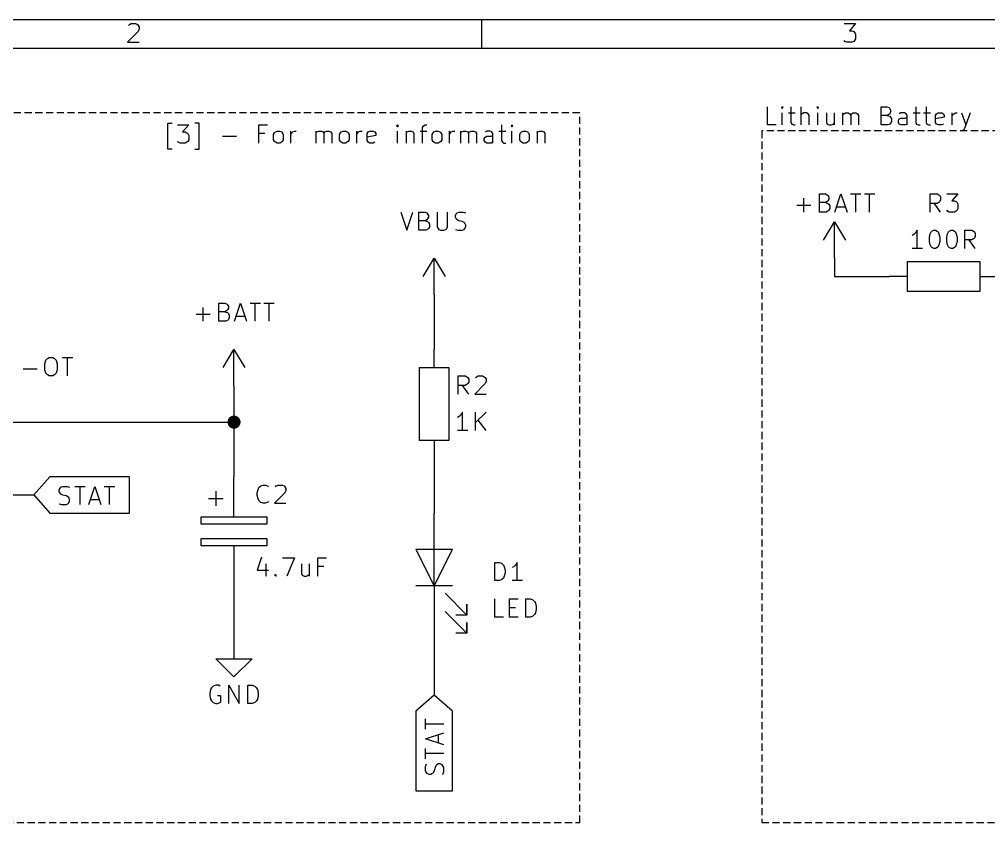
# Model space of a CAD drawing. Header units: millimetres. Extents: x 10 to 287, y -200 to -10.
# Drawn here: x 77.7 to 145.4, y -66 to -10 of the extents above; entities that cross this region are included whole.
import ezdxf

# ---------------------------------------------------------------- set-up
doc = ezdxf.new("R2010")
doc.units = ezdxf.units.MM
doc.linetypes.add('DASHED', pattern=[0.75, 0.5, -0.25])
for name, color, linetype in [('CYAN', 134, 'CONTINUOUS'), ('GREEN', 94, 'CONTINUOUS'), ('LIGHTBLUE', 172, 'CONTINUOUS'), ('RED', 14, 'CONTINUOUS')]:
    doc.layers.add(name, color=color, linetype=linetype)

msp = doc.modelspace()

# ---------------------------------------------------------------- linework, layer by layer
at = {"layer": 'CYAN', "linetype": 'CONTINUOUS'}
for p, q in [((133.5616, -23.4392), (133.5616, -22.1692)), ((133.5616, -22.1692), (133.985, -22.1692)), ((133.985, -22.1692), (134.1059, -22.2297)), ((134.1059, -22.2297), (134.1664, -22.2902)), ((134.1664, -22.2902), (134.2269, -22.4111)), ((134.6502, -23.4392), (135.0735, -22.1692)), ((135.0735, -22.1692), (135.4969, -23.4392)), ((135.7388, -22.1692), (136.4645, -22.1692)), ((136.1017, -23.4392), (136.1017, -22.1692)), ((136.7064, -22.1692), (137.4321, -22.1692)), ((137.0693, -23.4392), (137.0693, -22.1692)), ((141.3025, -23.4391), (141.3025, -22.1691)), ((141.3025, -22.1691), (141.7863, -22.1691)), ((141.7863, -22.1691), (141.9073, -22.2296)), ((141.9073, -22.2296), (141.9678, -22.2901)), ((141.9678, -22.2901), (142.0282, -22.411)), ((142.4516, -22.1691), (143.2378, -22.1691)), ((143.2378, -22.1691), (142.8144, -22.6529)), ((131.9892, -22.9554), (132.9569, -22.9554)), ((132.473, -23.4392), (132.473, -22.4716)), ((133.985, -22.774), (133.5616, -22.774)), ((134.1059, -22.7135), (133.985, -22.774)), ((133.985, -22.774), (134.1664, -22.8345)), ((134.1664, -22.653), (134.1059, -22.7135)), ((134.2269, -22.5321), (134.1664, -22.653)), ((134.1664, -22.8345), (134.2269, -22.8949)), ((134.2269, -22.4111), (134.2269, -22.5321)), ((134.2269, -22.8949), (134.2873, -23.0159)), ((141.7863, -22.8344), (141.3025, -22.8344)), ((142.0282, -23.4391), (141.6049, -22.8344)), ((141.9073, -22.7739), (141.7863, -22.8344)), ((141.9678, -22.7134), (141.9073, -22.7739)), ((142.0282, -22.5925), (141.9678, -22.7134)), ((142.0282, -22.411), (142.0282, -22.5925)), ((142.8144, -22.6529), (142.9959, -22.6529)), ((142.9959, -22.6529), (143.1168, -22.7134)), ((143.1168, -22.7134), (143.1773, -22.7739)), ((143.1773, -22.7739), (143.2378, -22.8948)), ((143.2378, -22.8948), (143.2378, -23.1972)), ((104.3516, -23.4392), (104.7749, -24.7092)), ((104.7749, -24.7092), (105.1983, -23.4392)), ((105.6216, -24.7092), (105.6216, -23.4392)), ((105.6216, -23.4392), (106.045, -23.4392)), ((106.045, -23.4392), (106.1659, -23.4997)), ((106.1659, -23.4997), (106.2264, -23.5602)), ((106.2264, -23.5602), (106.2869, -23.6811)), ((106.8916, -23.4392), (106.8916, -24.4673)), ((107.6173, -24.4673), (107.6173, -23.4392)), ((108.1617, -23.6811), (108.2221, -23.5602)), ((108.2221, -23.5602), (108.2826, -23.4997)), ((108.2826, -23.4997), (108.4036, -23.4392)), ((108.4036, -23.4392), (108.7059, -23.4392)), ((108.7059, -23.4392), (108.8874, -23.4997)), ((134.0454, -23.4392), (133.5616, -23.4392)), ((134.1664, -23.3788), (134.0454, -23.4392)), ((134.2269, -23.3183), (134.1664, -23.3788)), ((134.2873, -23.1973), (134.2269, -23.3183)), ((134.2873, -23.0159), (134.2873, -23.1973)), ((134.7712, -23.0764), (135.3759, -23.0764)), ((142.5121, -23.3787), (142.4516, -23.3182)), ((142.633, -23.4391), (142.5121, -23.3787)), ((142.9959, -23.4391), (142.633, -23.4391)), ((143.1168, -23.3787), (142.9959, -23.4391)), ((143.1773, -23.3182), (143.1168, -23.3787)), ((143.2378, -23.1972), (143.1773, -23.3182)), ((106.045, -24.044), (105.6216, -24.044)), ((106.1659, -23.9835), (106.045, -24.044)), ((106.045, -24.044), (106.2264, -24.1045)), ((106.2264, -23.923), (106.1659, -23.9835)), ((106.2869, -23.8021), (106.2264, -23.923)), ((106.2264, -24.1045), (106.2869, -24.1649)), ((106.2869, -23.6811), (106.2869, -23.8021)), ((106.2869, -24.1649), (106.3473, -24.2859)), ((106.3473, -24.2859), (106.3473, -24.4673)), ((108.1617, -23.8021), (108.1617, -23.6811)), ((108.2221, -23.923), (108.1617, -23.8021)), ((108.2826, -23.9835), (108.2221, -23.923)), ((108.4036, -24.044), (108.2826, -23.9835)), ((108.6455, -24.1045), (108.4036, -24.044)), ((108.7664, -24.1649), (108.6455, -24.1045)), ((108.8269, -24.2254), (108.7664, -24.1649)), ((108.8874, -24.3464), (108.8269, -24.2254)), ((108.8874, -24.4673), (108.8874, -24.3464)), ((106.1054, -24.7092), (105.6216, -24.7092)), ((106.2264, -24.6488), (106.1054, -24.7092)), ((106.2869, -24.5883), (106.2264, -24.6488)), ((106.3473, -24.4673), (106.2869, -24.5883)), ((106.8916, -24.4673), (106.9521, -24.5883)), ((106.9521, -24.5883), (107.0126, -24.6488)), ((107.0126, -24.6488), (107.1335, -24.7092)), ((107.1335, -24.7092), (107.3754, -24.7092)), ((107.3754, -24.7092), (107.4964, -24.6488)), ((107.4964, -24.6488), (107.5569, -24.5883)), ((107.5569, -24.5883), (107.6173, -24.4673)), ((108.1617, -24.6488), (108.3431, -24.7092)), ((108.3431, -24.7092), (108.6455, -24.7092)), ((108.6455, -24.7092), (108.7664, -24.6488)), ((108.7664, -24.6488), (108.8269, -24.5883)), ((108.8269, -24.5883), (108.8874, -24.4673)), ((140.1535, -25.0115), (140.0326, -25.072)), ((140.2745, -24.8906), (140.1535, -25.0115)), ((140.3954, -24.7091), (140.2745, -24.8906)), ((140.3954, -25.9791), (140.3954, -24.7091)), ((141.2421, -25.1929), (141.3025, -24.951)), ((141.3025, -24.951), (141.363, -24.8301)), ((141.363, -24.8301), (141.4235, -24.7696)), ((141.4235, -24.7696), (141.5444, -24.7091)), ((141.5444, -24.7091), (141.6654, -24.7091)), ((141.6654, -24.7091), (141.7863, -24.7696)), ((141.7863, -24.7696), (141.8468, -24.8301)), ((141.8468, -24.8301), (141.9073, -24.951)), ((141.9073, -24.951), (141.9678, -25.1929)), ((142.4516, -25.1929), (142.512, -24.951)), ((142.512, -24.951), (142.5725, -24.8301)), ((142.5725, -24.8301), (142.633, -24.7696)), ((142.633, -24.7696), (142.7539, -24.7091)), ((142.7539, -24.7091), (142.8749, -24.7091)), ((142.8749, -24.7091), (142.9958, -24.7696)), ((142.9958, -24.7696), (143.0563, -24.8301)), ((143.0563, -24.8301), (143.1168, -24.951)), ((143.1168, -24.951), (143.1773, -25.1929)), ((143.7215, -25.9791), (143.7215, -24.7091)), ((143.7215, -24.7091), (144.2053, -24.7091)), ((144.2053, -24.7091), (144.3263, -24.7696)), ((144.3263, -24.7696), (144.3868, -24.8301)), ((144.3868, -24.8301), (144.4472, -24.951)), ((144.4472, -24.951), (144.4472, -25.1325)), ((141.2421, -25.4953), (141.2421, -25.1929)), ((141.3025, -25.7372), (141.2421, -25.4953)), ((141.9678, -25.4953), (141.9073, -25.7372)), ((141.9678, -25.1929), (141.9678, -25.4953)), ((142.4516, -25.4953), (142.4516, -25.1929)), ((142.512, -25.7372), (142.4516, -25.4953)), ((143.1773, -25.4953), (143.1168, -25.7372)), ((143.1773, -25.1929), (143.1773, -25.4953)), ((144.2053, -25.3744), (143.7215, -25.3744)), ((144.4472, -25.9791), (144.0239, -25.3744)), ((144.3263, -25.3139), (144.2053, -25.3744)), ((144.3868, -25.2534), (144.3263, -25.3139)), ((144.4472, -25.1325), (144.3868, -25.2534)), ((140.7583, -25.9791), (140.0326, -25.9791)), ((141.363, -25.8582), (141.3025, -25.7372)), ((141.4235, -25.9187), (141.363, -25.8582)), ((141.5444, -25.9791), (141.4235, -25.9187)), ((141.6654, -25.9791), (141.5444, -25.9791)), ((141.7863, -25.9187), (141.6654, -25.9791)), ((141.8468, -25.8582), (141.7863, -25.9187)), ((141.9073, -25.7372), (141.8468, -25.8582)), ((142.5725, -25.8582), (142.512, -25.7372)), ((142.633, -25.9187), (142.5725, -25.8582)), ((142.7539, -25.9791), (142.633, -25.9187)), ((142.8749, -25.9791), (142.7539, -25.9791)), ((142.9958, -25.9187), (142.8749, -25.9791)), ((143.0563, -25.8582), (142.9958, -25.9187)), ((143.1168, -25.7372), (143.0563, -25.8582)), ((90.563, -31.0592), (90.563, -30.0916)), ((91.6516, -31.0592), (91.6516, -29.7892)), ((91.6516, -29.7892), (92.075, -29.7892)), ((92.075, -30.394), (91.6516, -30.394)), ((92.075, -29.7892), (92.1959, -29.8497)), ((92.1959, -30.3335), (92.075, -30.394)), ((92.075, -30.394), (92.2564, -30.4545)), ((92.1959, -29.8497), (92.2564, -29.9102)), ((92.2564, -30.273), (92.1959, -30.3335)), ((92.2564, -29.9102), (92.3169, -30.0311)), ((92.3169, -30.1521), (92.2564, -30.273)), ((92.3169, -30.0311), (92.3169, -30.1521)), ((92.7402, -31.0592), (93.1635, -29.7892)), ((93.1635, -29.7892), (93.5869, -31.0592)), ((93.8288, -29.7892), (94.5545, -29.7892)), ((94.1917, -31.0592), (94.1917, -29.7892)), ((94.7964, -29.7892), (95.5221, -29.7892)), ((95.1593, -31.0592), (95.1593, -29.7892)), ((90.0792, -30.5754), (91.0469, -30.5754)), ((92.1354, -31.0592), (91.6516, -31.0592)), ((92.2564, -30.9988), (92.1354, -31.0592)), ((92.2564, -30.4545), (92.3169, -30.5149)), ((92.3169, -30.9383), (92.2564, -30.9988)), ((92.3169, -30.5149), (92.3773, -30.6359)), ((92.3773, -30.8173), (92.3169, -30.9383)), ((92.3773, -30.6359), (92.3773, -30.8173)), ((92.8612, -30.6964), (93.4659, -30.6964)), ((79.5163, -34.0226), (79.5767, -33.7807)), ((79.5163, -34.0226), (79.5767, -33.7807)), ((79.5767, -33.7807), (79.6977, -33.6597)), ((79.5767, -33.7807), (79.6977, -33.6597)), ((79.6977, -33.6597), (79.8186, -33.5992)), ((79.6977, -33.6597), (79.8186, -33.5992)), ((79.8186, -33.5992), (80.0605, -33.5992)), ((79.8186, -33.5992), (80.0605, -33.5992)), ((80.0605, -33.5992), (80.1815, -33.6597)), ((80.0605, -33.5992), (80.1815, -33.6597)), ((80.1815, -33.6597), (80.3024, -33.7807)), ((80.1815, -33.6597), (80.3024, -33.7807)), ((80.3024, -33.7807), (80.3629, -34.0226)), ((80.3024, -33.7807), (80.3629, -34.0226)), ((80.7258, -33.5992), (81.4515, -33.5992)), ((80.7258, -33.5992), (81.4515, -33.5992)), ((81.0887, -34.8692), (81.0887, -33.5992)), ((81.0887, -34.8692), (81.0887, -33.5992)), ((78.0043, -34.3854), (78.972, -34.3854)), ((78.0043, -34.3854), (78.972, -34.3854)), ((79.5163, -34.4459), (79.5163, -34.0226)), ((79.5163, -34.4459), (79.5163, -34.0226)), ((79.5767, -34.6878), (79.5163, -34.4459)), ((79.5767, -34.6878), (79.5163, -34.4459)), ((80.3629, -34.4459), (80.3024, -34.6878)), ((80.3629, -34.4459), (80.3024, -34.6878)), ((80.3629, -34.0226), (80.3629, -34.4459)), ((80.3629, -34.0226), (80.3629, -34.4459)), ((79.6977, -34.8088), (79.5767, -34.6878)), ((79.6977, -34.8088), (79.5767, -34.6878)), ((79.8186, -34.8692), (79.6977, -34.8088)), ((79.8186, -34.8692), (79.6977, -34.8088)), ((80.0605, -34.8692), (79.8186, -34.8692)), ((80.0605, -34.8692), (79.8186, -34.8692)), ((80.1815, -34.8088), (80.0605, -34.8692)), ((80.1815, -34.8088), (80.0605, -34.8692)), ((80.3024, -34.6878), (80.1815, -34.8088)), ((80.3024, -34.6878), (80.1815, -34.8088)), ((108.3635, -36.1392), (108.3635, -34.8692)), ((108.3635, -34.8692), (108.8473, -34.8692)), ((108.8473, -34.8692), (108.9683, -34.9297)), ((108.9683, -34.9297), (109.0288, -34.9902)), ((109.0288, -34.9902), (109.0892, -35.1111)), ((109.0892, -35.1111), (109.0892, -35.2926)), ((109.5731, -34.9902), (109.6335, -34.9297)), ((109.6335, -34.9297), (109.7545, -34.8692)), ((109.7545, -34.8692), (110.0569, -34.8692)), ((110.0569, -34.8692), (110.1778, -34.9297)), ((110.1778, -34.9297), (110.2383, -34.9902)), ((110.2383, -34.9902), (110.2988, -35.1111)), ((110.2988, -35.1111), (110.2988, -35.2321)), ((108.8473, -35.5345), (108.3635, -35.5345)), ((109.0892, -36.1392), (108.6659, -35.5345)), ((108.9683, -35.474), (108.8473, -35.5345)), ((109.0288, -35.4135), (108.9683, -35.474)), ((109.0892, -35.2926), (109.0288, -35.4135)), ((110.2383, -35.4135), (109.5126, -36.1392)), ((110.2988, -35.2321), (110.2383, -35.4135)), ((109.5126, -36.1392), (110.2988, -36.1392)), ((108.424, -37.7116), (108.3031, -37.7721)), ((108.545, -37.5907), (108.424, -37.7116)), ((108.6659, -37.4092), (108.545, -37.5907)), ((108.6659, -38.6792), (108.6659, -37.4092)), ((109.573, -38.6792), (109.573, -37.4092)), ((110.2987, -37.4092), (109.573, -38.1349)), ((110.2987, -38.6792), (109.7545, -37.9535)), ((109.0288, -38.6792), (108.3031, -38.6792)), ((94.454, -42.6707), (94.575, -42.5497)), ((94.575, -42.5497), (94.7564, -42.4892)), ((94.7564, -42.4892), (94.8773, -42.4892)), ((94.8773, -42.4892), (95.0588, -42.5497)), ((95.0588, -42.5497), (95.1192, -42.6102)), ((95.6031, -42.6102), (95.6635, -42.5497)), ((95.6635, -42.5497), (95.7845, -42.4892)), ((95.7845, -42.4892), (96.0869, -42.4892)), ((96.0869, -42.4892), (96.2078, -42.5497)), ((96.2078, -42.5497), (96.2683, -42.6102)), ((96.2683, -42.6102), (96.3288, -42.7311)), ((94.3331, -43.0335), (94.3935, -42.7916)), ((94.3331, -43.2149), (94.3331, -43.0335)), ((94.3935, -43.4568), (94.3331, -43.2149)), ((94.3935, -42.7916), (94.454, -42.6707)), ((96.2683, -43.0335), (95.5426, -43.7592)), ((96.3288, -42.8521), (96.2683, -43.0335)), ((96.3288, -42.7311), (96.3288, -42.8521)), ((94.454, -43.5778), (94.3935, -43.4568)), ((94.575, -43.6988), (94.454, -43.5778)), ((94.7564, -43.7592), (94.575, -43.6988)), ((94.8773, -43.7592), (94.7564, -43.7592)), ((95.0588, -43.6988), (94.8773, -43.7592)), ((95.1192, -43.6383), (95.0588, -43.6988)), ((95.5426, -43.7592), (96.3288, -43.7592)), ((94.6354, -47.5088), (94.3331, -48.4159)), ((94.9378, -47.9926), (94.9378, -48.8392)), ((96.0869, -47.5692), (96.9335, -47.5692)), ((96.9335, -47.5692), (96.3893, -48.8392)), ((97.4173, -47.9926), (97.4173, -48.6578)), ((97.9616, -47.9926), (97.9616, -48.8392)), ((98.5663, -48.8392), (98.5663, -47.5692)), ((98.5663, -47.5692), (99.1711, -47.5692)), ((110.9035, -49.1566), (110.9035, -47.8866)), ((110.9035, -47.8866), (111.2059, -47.8866)), ((111.2059, -47.8866), (111.3873, -47.9471)), ((111.3873, -47.9471), (111.5083, -48.0681)), ((112.4759, -47.8866), (112.355, -48.0681)), ((112.4759, -49.1566), (112.4759, -47.8866)), ((94.3331, -48.4159), (95.1192, -48.4159)), ((97.4173, -48.6578), (97.4778, -48.7788)), ((98.9897, -48.174), (98.5663, -48.174)), ((111.5083, -48.0681), (111.5688, -48.189)), ((111.5688, -48.189), (111.6292, -48.4309)), ((111.6292, -48.6123), (111.5688, -48.8542)), ((111.6292, -48.4309), (111.6292, -48.6123)), ((112.234, -48.189), (112.1131, -48.2495)), ((112.355, -48.0681), (112.234, -48.189)), ((95.5426, -48.7788), (95.603, -48.7183)), ((95.603, -48.8392), (95.5426, -48.7788)), ((95.603, -48.7183), (95.6635, -48.7788)), ((95.603, -48.7183), (95.603, -48.8392)), ((95.6635, -48.7788), (95.603, -48.8392)), ((97.4778, -48.7788), (97.5988, -48.8392)), ((97.5988, -48.8392), (97.7802, -48.8392)), ((97.7802, -48.8392), (97.9011, -48.7788)), ((97.9011, -48.7788), (97.9616, -48.7183)), ((111.2059, -49.1566), (110.9035, -49.1566)), ((111.3873, -49.0962), (111.2059, -49.1566)), ((111.5083, -48.9752), (111.3873, -49.0962)), ((111.5688, -48.8542), (111.5083, -48.9752)), ((112.8388, -49.1566), (112.1131, -49.1566)), ((110.9035, -51.6966), (110.9035, -50.4266)), ((111.9316, -51.6966), (111.9316, -50.4266)), ((111.9316, -50.4266), (112.5364, -50.4266)), ((113.0806, -51.6966), (113.0806, -50.4266)), ((113.0806, -50.4266), (113.383, -50.4266)), ((113.383, -50.4266), (113.5644, -50.4871)), ((113.5644, -50.4871), (113.6854, -50.6081)), ((113.6854, -50.6081), (113.7459, -50.729)), ((113.7459, -50.729), (113.8063, -50.9709)), ((111.9316, -51.0314), (112.355, -51.0314)), ((113.7459, -51.3942), (113.6854, -51.5152)), ((113.8063, -51.1523), (113.7459, -51.3942)), ((113.8063, -50.9709), (113.8063, -51.1523)), ((111.5083, -51.6966), (110.9035, -51.6966)), ((112.5364, -51.6966), (111.9316, -51.6966)), ((113.383, -51.6966), (113.0806, -51.6966)), ((113.5644, -51.6362), (113.383, -51.6966)), ((113.6854, -51.5152), (113.5644, -51.6362)), ((91.0771, -56.7616), (91.0167, -57.0035)), ((91.1376, -56.6407), (91.0771, -56.7616)), ((91.2586, -56.5197), (91.1376, -56.6407)), ((91.44, -56.4592), (91.2586, -56.5197)), ((91.6214, -56.4592), (91.44, -56.4592)), ((91.7424, -56.5197), (91.6214, -56.4592)), ((92.3471, -57.7292), (92.3471, -56.4592)), ((92.3471, -56.4592), (93.0728, -57.7292)), ((93.0728, -57.7292), (93.0728, -56.4592)), ((93.6776, -57.7292), (93.6776, -56.4592)), ((93.6776, -56.4592), (93.98, -56.4592)), ((93.98, -56.4592), (94.1614, -56.5197)), ((94.1614, -56.5197), (94.2824, -56.6407)), ((94.2824, -56.6407), (94.3429, -56.7616)), ((94.3429, -56.7616), (94.4033, -57.0035)), ((91.0167, -57.0035), (91.0167, -57.1849)), ((91.0167, -57.1849), (91.0771, -57.4268)), ((91.0771, -57.4268), (91.1376, -57.5478)), ((91.8028, -57.1849), (91.5609, -57.1849)), ((91.8028, -57.6083), (91.8028, -57.1849)), ((94.3429, -57.4268), (94.2824, -57.5478)), ((94.4033, -57.1849), (94.3429, -57.4268)), ((94.4033, -57.0035), (94.4033, -57.1849)), ((91.1376, -57.5478), (91.2586, -57.6688)), ((91.2586, -57.6688), (91.44, -57.7292)), ((91.44, -57.7292), (91.5609, -57.7292)), ((91.5609, -57.7292), (91.7424, -57.6688)), ((91.7424, -57.6688), (91.8028, -57.6083)), ((93.98, -57.7292), (93.6776, -57.7292)), ((94.1614, -57.6688), (93.98, -57.7292)), ((94.2824, -57.5478), (94.1614, -57.6688))]:
    msp.add_line(p, q, dxfattribs=at)
at = {"layer": 'GREEN', "linetype": 'CONTINUOUS'}
for p, q in [((134.62, -26.67), (134.62, -27.94)), ((134.62, -27.94), (138.43, -27.94)), ((106.68, -29.21), (106.68, -33.02)), ((92.71, -35.56), (92.71, -38.1)), ((73.66, -38.1), (92.71, -38.1)), ((92.71, -38.1), (92.71, -41.91)), ((106.68, -40.64), (106.68, -44.45)), ((73.66, -43.18), (78.74, -43.18)), ((92.71, -49.53), (92.71, -53.34)), ((106.68, -52.07), (106.68, -57.15))]:
    msp.add_line(p, q, dxfattribs=at)
at = {"layer": 'GREEN', "const_width": 0.4572}
msp.add_lwpolyline([(92.4814, -38.1, 1), (92.9386, -38.1, 1)], format="xyb", close=True, dxfattribs=at)
at = {"layer": 'LIGHTBLUE', "linetype": 'CONTINUOUS'}
for p, q in [((129.9467, -17.3662), (129.9467, -16.0962)), ((130.9748, -16.0962), (130.9144, -16.1567)), ((130.9144, -16.1567), (130.9748, -16.2172)), ((131.0353, -16.1567), (130.9748, -16.0962)), ((130.9748, -16.0962), (130.9748, -16.2172)), ((130.9748, -16.2172), (131.0353, -16.1567)), ((131.5796, -16.0962), (131.5796, -17.1848)), ((132.3053, -17.3662), (132.3053, -16.0962)), ((133.4543, -16.0962), (133.3939, -16.1567)), ((133.3939, -16.1567), (133.4543, -16.2172)), ((133.5148, -16.1567), (133.4543, -16.0962)), ((133.4543, -16.0962), (133.4543, -16.2172)), ((133.4543, -16.2172), (133.5148, -16.1567)), ((137.869, -17.3662), (137.869, -16.0962)), ((137.869, -16.0962), (138.2924, -16.0962)), ((138.2924, -16.0962), (138.4133, -16.1567)), ((138.4133, -16.1567), (138.4738, -16.2172)), ((138.4738, -16.2172), (138.5343, -16.3381)), ((140.288, -16.0962), (140.288, -17.1848)), ((141.0137, -16.0962), (141.0137, -17.1848)), ((130.9748, -17.3662), (130.9748, -16.5196)), ((131.3982, -16.5196), (131.882, -16.5196)), ((132.3658, -16.58), (132.3053, -16.6405)), ((132.4868, -16.5196), (132.3658, -16.58)), ((132.6682, -16.5196), (132.4868, -16.5196)), ((132.7891, -16.58), (132.6682, -16.5196)), ((132.8496, -16.701), (132.7891, -16.58)), ((132.8496, -17.3662), (132.8496, -16.701)), ((133.4543, -17.3662), (133.4543, -16.5196)), ((134.0591, -16.5196), (134.0591, -17.1848)), ((134.6034, -16.5196), (134.6034, -17.3662)), ((135.2081, -17.3662), (135.2081, -16.5196)), ((135.2081, -16.6405), (135.2686, -16.58)), ((135.2686, -16.58), (135.3896, -16.5196)), ((135.3896, -16.5196), (135.571, -16.5196)), ((135.571, -16.5196), (135.6919, -16.58)), ((135.6919, -16.58), (135.7524, -16.701)), ((135.7524, -16.701), (135.8129, -16.58)), ((135.7524, -16.701), (135.7524, -17.3662)), ((135.8129, -16.58), (135.9338, -16.5196)), ((135.9338, -16.5196), (136.1153, -16.5196)), ((136.1153, -16.5196), (136.2362, -16.58)), ((136.2362, -16.58), (136.2967, -16.701)), ((136.2967, -16.701), (136.2967, -17.3662)), ((138.2924, -16.701), (137.869, -16.701)), ((138.4133, -16.6405), (138.2924, -16.701)), ((138.2924, -16.701), (138.4738, -16.7615)), ((138.4738, -16.58), (138.4133, -16.6405)), ((138.5343, -16.4591), (138.4738, -16.58)), ((138.4738, -16.7615), (138.5343, -16.8219)), ((138.5343, -16.3381), (138.5343, -16.4591)), ((138.5343, -16.8219), (138.5947, -16.9429)), ((139.26, -16.5196), (139.139, -16.58)), ((139.139, -16.9429), (139.26, -16.8824)), ((139.5019, -16.5196), (139.26, -16.5196)), ((139.26, -16.8824), (139.5624, -16.8824)), ((139.6228, -16.58), (139.5019, -16.5196)), ((139.5624, -16.8824), (139.6833, -16.8219)), ((139.6833, -16.701), (139.6228, -16.58)), ((139.6833, -17.3662), (139.6833, -16.701)), ((140.1066, -16.5196), (140.5904, -16.5196)), ((140.8323, -16.5196), (141.3161, -16.5196)), ((141.679, -16.701), (141.7394, -16.58)), ((141.679, -17.1848), (141.679, -16.701)), ((142.2837, -16.8219), (141.679, -16.9429)), ((141.7394, -16.58), (141.8604, -16.5196)), ((141.8604, -16.5196), (142.1023, -16.5196)), ((142.1023, -16.5196), (142.2232, -16.58)), ((142.2232, -16.58), (142.2837, -16.701)), ((142.2837, -16.701), (142.2837, -16.8219)), ((142.828, -17.3662), (142.828, -16.5196)), ((142.828, -16.7615), (142.8885, -16.6405)), ((142.8885, -16.6405), (142.949, -16.58)), ((142.949, -16.58), (143.0699, -16.5196)), ((143.0699, -16.5196), (143.1909, -16.5196)), ((143.4933, -16.5196), (143.7957, -17.3662)), ((144.098, -16.5196), (143.7957, -17.3662)), ((88.0972, -19.0596), (88.0972, -17.2453)), ((88.0972, -17.2453), (88.3996, -17.2453)), ((88.7625, -17.3662), (89.5487, -17.3662)), ((89.5487, -17.3662), (89.1253, -17.85)), ((90.2744, -17.2453), (89.972, -17.2453)), ((90.2744, -19.0596), (90.2744, -17.2453)), ((94.4472, -18.6362), (94.4472, -17.3662)), ((94.4472, -17.3662), (95.052, -17.3662)), ((104.1233, -17.3662), (104.0629, -17.4267)), ((104.0629, -17.4267), (104.1233, -17.4872)), ((104.1838, -17.4267), (104.1233, -17.3662)), ((104.1233, -17.3662), (104.1233, -17.4872)), ((104.1233, -17.4872), (104.1838, -17.4267)), ((105.8771, -17.5477), (105.9376, -17.4267)), ((105.8771, -18.6362), (105.8771, -17.5477)), ((105.9376, -17.4267), (106.0586, -17.3662)), ((106.0586, -17.3662), (106.1795, -17.3662)), ((111.3803, -17.3662), (111.3803, -18.4548)), ((112.106, -17.3662), (112.0456, -17.4267)), ((112.0456, -17.4267), (112.106, -17.4872)), ((112.1665, -17.4267), (112.106, -17.3662)), ((112.106, -17.3662), (112.106, -17.4872)), ((112.106, -17.4872), (112.1665, -17.4267)), ((130.5515, -17.3662), (129.9467, -17.3662)), ((131.5796, -17.1848), (131.6401, -17.3058)), ((131.6401, -17.3058), (131.7611, -17.3662)), ((131.7611, -17.3662), (131.882, -17.3662)), ((134.0591, -17.1848), (134.1196, -17.3058)), ((134.1196, -17.3058), (134.2406, -17.3662)), ((134.2406, -17.3662), (134.422, -17.3662)), ((134.422, -17.3662), (134.5429, -17.3058)), ((134.5429, -17.3058), (134.6034, -17.2453)), ((138.3528, -17.3662), (137.869, -17.3662)), ((138.4738, -17.3058), (138.3528, -17.3662)), ((138.5343, -17.2453), (138.4738, -17.3058)), ((138.5947, -17.1243), (138.5343, -17.2453)), ((138.5947, -16.9429), (138.5947, -17.1243)), ((139.0786, -17.0638), (139.139, -16.9429)), ((139.0786, -17.1848), (139.0786, -17.0638)), ((139.139, -17.3058), (139.0786, -17.1848)), ((139.26, -17.3662), (139.139, -17.3058)), ((139.5624, -17.3662), (139.26, -17.3662)), ((139.6833, -17.3058), (139.5624, -17.3662)), ((140.288, -17.1848), (140.3485, -17.3058)), ((140.3485, -17.3058), (140.4695, -17.3662)), ((140.4695, -17.3662), (140.5904, -17.3662)), ((141.0137, -17.1848), (141.0742, -17.3058)), ((141.0742, -17.3058), (141.1952, -17.3662)), ((141.1952, -17.3662), (141.3161, -17.3662)), ((141.7394, -17.3058), (141.679, -17.1848)), ((141.8604, -17.3662), (141.7394, -17.3058)), ((142.1023, -17.3662), (141.8604, -17.3662)), ((142.2232, -17.3058), (142.1023, -17.3662)), ((143.7957, -17.3662), (143.6747, -17.6686)), ((89.1253, -17.85), (89.3068, -17.85)), ((89.3068, -17.85), (89.4277, -17.9105)), ((89.4277, -17.9105), (89.4882, -17.971)), ((89.4882, -17.971), (89.5487, -18.0919)), ((89.5487, -18.0919), (89.5487, -18.3943)), ((91.9072, -18.1524), (92.8749, -18.1524)), ((94.8706, -17.971), (94.4472, -17.971)), ((95.4754, -18.0315), (95.5358, -17.9105)), ((95.4754, -18.3943), (95.4754, -18.0315)), ((95.5358, -17.9105), (95.5963, -17.85)), ((95.5963, -17.85), (95.7173, -17.7896)), ((95.7173, -17.7896), (95.8987, -17.7896)), ((95.8987, -17.7896), (96.0196, -17.85)), ((96.0196, -17.85), (96.0801, -17.9105)), ((96.0801, -17.9105), (96.1406, -18.0315)), ((96.1406, -18.0315), (96.1406, -18.3943)), ((96.6848, -18.6362), (96.6848, -17.7896)), ((96.6848, -18.0315), (96.7453, -17.9105)), ((96.7453, -17.9105), (96.8058, -17.85)), ((96.8058, -17.85), (96.9267, -17.7896)), ((96.9267, -17.7896), (97.0477, -17.7896)), ((98.4386, -18.6362), (98.4386, -17.7896)), ((98.4386, -17.9105), (98.4991, -17.85)), ((98.4991, -17.85), (98.6201, -17.7896)), ((98.6201, -17.7896), (98.8015, -17.7896)), ((98.8015, -17.7896), (98.9224, -17.85)), ((98.9224, -17.85), (98.9829, -17.971)), ((98.9829, -17.971), (99.0434, -17.85)), ((98.9829, -17.971), (98.9829, -18.6362)), ((99.0434, -17.85), (99.1643, -17.7896)), ((99.1643, -17.7896), (99.3458, -17.7896)), ((99.3458, -17.7896), (99.4667, -17.85)), ((99.4667, -17.85), (99.5272, -17.971)), ((99.5272, -17.971), (99.5272, -18.6362)), ((100.0715, -18.0315), (100.1319, -17.9105)), ((100.0715, -18.3943), (100.0715, -18.0315)), ((100.1319, -17.9105), (100.1924, -17.85)), ((100.1924, -17.85), (100.3134, -17.7896)), ((100.3134, -17.7896), (100.4948, -17.7896)), ((100.4948, -17.7896), (100.6157, -17.85)), ((100.6157, -17.85), (100.6762, -17.9105)), ((100.6762, -17.9105), (100.7367, -18.0315)), ((100.7367, -18.0315), (100.7367, -18.3943)), ((101.2809, -18.6362), (101.2809, -17.7896)), ((101.2809, -18.0315), (101.3414, -17.9105)), ((101.3414, -17.9105), (101.4019, -17.85)), ((101.4019, -17.85), (101.5228, -17.7896)), ((101.5228, -17.7896), (101.6438, -17.7896)), ((102.0067, -17.971), (102.0671, -17.85)), ((102.0067, -18.4548), (102.0067, -17.971)), ((102.6114, -18.0919), (102.0067, -18.2129)), ((102.0671, -17.85), (102.1881, -17.7896)), ((102.1881, -17.7896), (102.43, -17.7896)), ((102.43, -17.7896), (102.5509, -17.85)), ((102.5509, -17.85), (102.6114, -17.971)), ((102.6114, -17.971), (102.6114, -18.0919)), ((104.1233, -18.6362), (104.1233, -17.7896)), ((104.7281, -17.7896), (104.7281, -18.6362)), ((104.7281, -17.9105), (104.7886, -17.85)), ((104.7886, -17.85), (104.9096, -17.7896)), ((104.9096, -17.7896), (105.091, -17.7896)), ((105.091, -17.7896), (105.2119, -17.85)), ((105.2119, -17.85), (105.2724, -17.971)), ((105.2724, -17.971), (105.2724, -18.6362)), ((105.6957, -17.7896), (106.1795, -17.7896)), ((106.5424, -18.0315), (106.6028, -17.9105)), ((106.5424, -18.3943), (106.5424, -18.0315)), ((106.6028, -17.9105), (106.6633, -17.85)), ((106.6633, -17.85), (106.7843, -17.7896)), ((106.7843, -17.7896), (106.9657, -17.7896)), ((106.9657, -17.7896), (107.0866, -17.85)), ((107.0866, -17.85), (107.1471, -17.9105)), ((107.1471, -17.9105), (107.2076, -18.0315)), ((107.2076, -18.0315), (107.2076, -18.3943)), ((107.7518, -18.6362), (107.7518, -17.7896)), ((107.7518, -18.0315), (107.8123, -17.9105)), ((107.8123, -17.9105), (107.8728, -17.85)), ((107.8728, -17.85), (107.9937, -17.7896)), ((107.9937, -17.7896), (108.1147, -17.7896)), ((108.538, -18.6362), (108.538, -17.7896)), ((108.538, -17.9105), (108.5985, -17.85)), ((108.5985, -17.85), (108.7195, -17.7896)), ((108.7195, -17.7896), (108.9009, -17.7896)), ((108.9009, -17.7896), (109.0218, -17.85)), ((109.0218, -17.85), (109.0823, -17.971)), ((109.0823, -17.971), (109.1428, -17.85)), ((109.0823, -17.971), (109.0823, -18.6362)), ((109.1428, -17.85), (109.2637, -17.7896)), ((109.2637, -17.7896), (109.4452, -17.7896)), ((109.4452, -17.7896), (109.5661, -17.85)), ((109.5661, -17.85), (109.6266, -17.971)), ((109.6266, -17.971), (109.6266, -18.6362)), ((110.1709, -18.3338), (110.2313, -18.2129)), ((110.3523, -17.7896), (110.2313, -17.85)), ((110.2313, -18.2129), (110.3523, -18.1524)), ((110.5942, -17.7896), (110.3523, -17.7896)), ((110.3523, -18.1524), (110.6547, -18.1524)), ((110.7151, -17.85), (110.5942, -17.7896)), ((110.6547, -18.1524), (110.7756, -18.0919)), ((110.7756, -17.971), (110.7151, -17.85)), ((110.7756, -18.6362), (110.7756, -17.971)), ((111.1989, -17.7896), (111.6827, -17.7896)), ((112.106, -18.6362), (112.106, -17.7896)), ((112.6504, -18.0315), (112.7108, -17.9105)), ((112.6504, -18.3943), (112.6504, -18.0315)), ((112.7108, -17.9105), (112.7713, -17.85)), ((112.7713, -17.85), (112.8923, -17.7896)), ((112.8923, -17.7896), (113.0737, -17.7896)), ((113.0737, -17.7896), (113.1946, -17.85)), ((113.1946, -17.85), (113.2551, -17.9105)), ((113.2551, -17.9105), (113.3156, -18.0315)), ((113.3156, -18.0315), (113.3156, -18.3943)), ((113.8598, -17.7896), (113.8598, -18.6362)), ((113.8598, -17.9105), (113.9203, -17.85)), ((113.9203, -17.85), (114.0413, -17.7896)), ((114.0413, -17.7896), (114.2227, -17.7896)), ((114.2227, -17.7896), (114.3436, -17.85)), ((114.3436, -17.85), (114.4041, -17.971)), ((114.4041, -17.971), (114.4041, -18.6362)), ((143.6142, -17.7291), (143.4933, -17.7896)), ((143.6747, -17.6686), (143.6142, -17.7291)), ((88.823, -18.5758), (88.7625, -18.5153)), ((88.9439, -18.6362), (88.823, -18.5758)), ((89.3068, -18.6362), (88.9439, -18.6362)), ((89.4277, -18.5758), (89.3068, -18.6362)), ((89.4882, -18.5153), (89.4277, -18.5758)), ((89.5487, -18.3943), (89.4882, -18.5153)), ((95.5358, -18.5153), (95.4754, -18.3943)), ((95.5963, -18.5758), (95.5358, -18.5153)), ((95.7173, -18.6362), (95.5963, -18.5758)), ((95.8987, -18.6362), (95.7173, -18.6362)), ((96.0196, -18.5758), (95.8987, -18.6362)), ((96.0801, -18.5153), (96.0196, -18.5758)), ((96.1406, -18.3943), (96.0801, -18.5153)), ((100.1319, -18.5153), (100.0715, -18.3943)), ((100.1924, -18.5758), (100.1319, -18.5153)), ((100.3134, -18.6362), (100.1924, -18.5758)), ((100.4948, -18.6362), (100.3134, -18.6362)), ((100.6157, -18.5758), (100.4948, -18.6362)), ((100.6762, -18.5153), (100.6157, -18.5758)), ((100.7367, -18.3943), (100.6762, -18.5153)), ((102.0671, -18.5758), (102.0067, -18.4548)), ((102.1881, -18.6362), (102.0671, -18.5758)), ((102.43, -18.6362), (102.1881, -18.6362)), ((102.5509, -18.5758), (102.43, -18.6362)), ((106.6028, -18.5153), (106.5424, -18.3943)), ((106.6633, -18.5758), (106.6028, -18.5153)), ((106.7843, -18.6362), (106.6633, -18.5758)), ((106.9657, -18.6362), (106.7843, -18.6362)), ((107.0866, -18.5758), (106.9657, -18.6362)), ((107.1471, -18.5153), (107.0866, -18.5758)), ((107.2076, -18.3943), (107.1471, -18.5153)), ((110.1709, -18.4548), (110.1709, -18.3338)), ((110.2313, -18.5758), (110.1709, -18.4548)), ((110.3523, -18.6362), (110.2313, -18.5758)), ((110.6547, -18.6362), (110.3523, -18.6362)), ((110.7756, -18.5758), (110.6547, -18.6362)), ((111.3803, -18.4548), (111.4408, -18.5758)), ((111.4408, -18.5758), (111.5618, -18.6362)), ((111.5618, -18.6362), (111.6827, -18.6362)), ((112.7108, -18.5153), (112.6504, -18.3943)), ((112.7713, -18.5758), (112.7108, -18.5153)), ((112.8923, -18.6362), (112.7713, -18.5758)), ((113.0737, -18.6362), (112.8923, -18.6362)), ((113.1946, -18.5758), (113.0737, -18.6362)), ((113.2551, -18.5153), (113.1946, -18.5758)), ((113.3156, -18.3943), (113.2551, -18.5153)), ((88.3996, -19.0596), (88.0972, -19.0596)), ((89.972, -19.0596), (90.2744, -19.0596))]:
    msp.add_line(p, q, dxfattribs=at)
at = {"layer": 'LIGHTBLUE', "linetype": 'DASHED'}
for p, q in [((116.84, -16.51), (19.05, -16.51)), ((116.84, -66.04), (116.84, -16.51)), ((129.54, -17.78), (129.54, -66.04)), ((199.39, -17.78), (129.54, -17.78)), ((19.05, -66.04), (116.84, -66.04)), ((129.54, -66.04), (199.39, -66.04))]:
    msp.add_line(p, q, dxfattribs=at)
at = {"layer": 'RED', "linetype": 'CONTINUOUS'}
for p, q in [((10, -10), (287.0022, -10)), ((110, -12), (110, -10)), ((85.3462, -10.4175), (85.4081, -10.3556)), ((85.4081, -10.3556), (85.5319, -10.2937)), ((85.5319, -10.2937), (85.8414, -10.2937)), ((85.8414, -10.2937), (85.9652, -10.3556)), ((85.9652, -10.3556), (86.0271, -10.4175)), ((86.0271, -10.4175), (86.089, -10.5413)), ((86.089, -10.6651), (86.0271, -10.8508)), ((86.089, -10.5413), (86.089, -10.6651)), ((135.2843, -10.2937), (136.089, -10.2937)), ((136.089, -10.2937), (135.6557, -10.7889)), ((135.6557, -10.7889), (135.8414, -10.7889)), ((135.8414, -10.7889), (135.9652, -10.8508)), ((86.0271, -10.8508), (85.2843, -11.5937)), ((135.3462, -11.5318), (135.2843, -11.4698)), ((135.9652, -10.8508), (136.0271, -10.9127)), ((136.0271, -11.4698), (135.9652, -11.5318)), ((136.0271, -10.9127), (136.089, -11.0365)), ((136.089, -11.346), (136.0271, -11.4698)), ((136.089, -11.0365), (136.089, -11.346)), ((12, -12), (285.0022, -12)), ((85.2843, -11.5937), (86.089, -11.5937)), ((135.47, -11.5937), (135.3462, -11.5318)), ((135.8414, -11.5937), (135.47, -11.5937)), ((135.9652, -11.5318), (135.8414, -11.5937)), ((133.858, -25.4), (134.62, -24.13)), ((134.62, -24.13), (135.382, -25.4)), ((134.62, -26.67), (134.62, -24.13)), ((105.918, -27.94), (106.68, -26.67)), ((106.68, -26.67), (107.442, -27.94)), ((106.68, -29.21), (106.68, -26.67)), ((144.78, -26.924), (139.7, -26.924)), ((139.7, -26.924), (139.7, -28.956)), ((144.78, -28.956), (144.78, -26.924)), ((139.7, -27.94), (138.43, -27.94)), ((144.78, -27.94), (146.05, -27.94)), ((139.7, -28.956), (144.78, -28.956)), ((91.948, -34.29), (92.71, -33.02)), ((92.71, -33.02), (93.472, -34.29)), ((92.71, -35.56), (92.71, -33.02)), ((106.68, -34.29), (106.68, -33.02)), ((105.664, -39.37), (105.664, -34.29)), ((105.664, -34.29), (107.696, -34.29)), ((107.696, -34.29), (107.696, -39.37)), ((107.696, -39.37), (105.664, -39.37)), ((106.68, -39.37), (106.68, -40.64)), ((79.8513, -41.9096), (78.74, -43.18)), ((85.4187, -41.9096), (79.8513, -41.9096)), ((85.4187, -43.18), (85.4187, -41.9096)), ((92.71, -44.704), (92.71, -41.91)), ((80.636, -42.6405), (80.757, -42.58)), ((80.757, -42.58), (81.0593, -42.58)), ((81.0593, -42.58), (81.2408, -42.6405)), ((81.6036, -42.58), (82.3293, -42.58)), ((81.9665, -43.85), (81.9665, -42.58)), ((82.5712, -43.85), (82.9945, -42.58)), ((82.9945, -42.58), (83.4179, -43.85)), ((83.6598, -42.58), (84.3855, -42.58)), ((84.0227, -43.85), (84.0227, -42.58)), ((78.74, -43.18), (79.8513, -44.4504)), ((80.5151, -42.8219), (80.5755, -42.701)), ((80.5151, -42.9429), (80.5151, -42.8219)), ((80.5755, -43.0638), (80.5151, -42.9429)), ((80.5755, -42.701), (80.636, -42.6405)), ((80.636, -43.1243), (80.5755, -43.0638)), ((80.757, -43.1848), (80.636, -43.1243)), ((80.9989, -43.2453), (80.757, -43.1848)), ((81.1198, -43.3057), (80.9989, -43.2453)), ((85.4187, -44.4504), (85.4187, -43.18)), ((91.44, -42.926), (91.44, -43.942)), ((80.5151, -43.7896), (80.6965, -43.85)), ((80.6965, -43.85), (80.9989, -43.85)), ((80.9989, -43.85), (81.1198, -43.7896)), ((81.1803, -43.3662), (81.1198, -43.3057)), ((81.1198, -43.7896), (81.1803, -43.7291)), ((81.2408, -43.4872), (81.1803, -43.3662)), ((81.1803, -43.7291), (81.2408, -43.6081)), ((81.2408, -43.6081), (81.2408, -43.4872)), ((82.6922, -43.4872), (83.2969, -43.4872)), ((90.932, -43.434), (91.948, -43.434)), ((79.8513, -44.4504), (85.4187, -44.4504)), ((106.68, -46.99), (106.68, -44.45)), ((90.424, -45.212), (90.424, -44.704)), ((90.424, -44.704), (94.996, -44.704)), ((94.996, -45.212), (90.424, -45.212)), ((94.996, -44.704), (94.996, -45.212)), ((90.424, -46.736), (90.424, -46.228)), ((90.424, -46.228), (94.996, -46.228)), ((94.996, -46.228), (94.996, -46.736)), ((94.996, -46.736), (90.424, -46.736)), ((92.71, -46.736), (92.71, -49.53)), ((107.95, -46.99), (105.41, -46.99)), ((105.41, -46.99), (106.68, -49.53)), ((106.68, -49.53), (106.68, -46.99)), ((106.68, -49.53), (107.95, -46.99)), ((107.95, -49.53), (105.41, -49.53)), ((106.68, -49.53), (106.68, -52.07)), ((107.442, -50.038), (108.966, -51.562)), ((107.442, -51.308), (108.966, -52.832)), ((108.966, -51.562), (108.966, -50.8)), ((108.966, -50.8), (108.966, -51.562)), ((108.966, -51.562), (108.204, -51.562)), ((108.966, -52.832), (108.966, -52.07)), ((108.966, -52.07), (108.966, -52.832)), ((92.71, -53.34), (92.71, -54.61)), ((108.966, -52.832), (108.204, -52.832)), ((92.71, -55.88), (91.44, -54.61)), ((91.44, -54.61), (92.71, -54.61)), ((92.71, -54.61), (93.98, -54.61)), ((93.98, -54.61), (92.71, -55.88)), ((106.68, -57.15), (105.4096, -58.2613)), ((107.9504, -58.2613), (106.68, -57.15)), ((105.4096, -58.2613), (105.4096, -63.8287)), ((106.08, -59.5298), (106.08, -58.8041)), ((107.9504, -63.8287), (107.9504, -58.2613)), ((107.35, -59.1669), (106.08, -59.1669)), ((106.08, -60.1951), (107.35, -59.7717)), ((107.35, -60.6184), (106.08, -60.1951)), ((106.9872, -60.4974), (106.9872, -59.8927)), ((106.08, -61.586), (106.08, -60.8603)), ((107.35, -61.2231), (106.08, -61.2231)), ((106.08, -62.1303), (106.1405, -61.9488)), ((106.08, -62.4326), (106.08, -62.1303)), ((106.7453, -62.1907), (106.6848, -62.4326)), ((106.8057, -62.0698), (106.7453, -62.1907)), ((106.8662, -62.0093), (106.8057, -62.0698)), ((106.9872, -61.9488), (106.8662, -62.0093)), ((107.1081, -61.9488), (106.9872, -61.9488)), ((107.2291, -62.0093), (107.1081, -61.9488)), ((107.2896, -62.0698), (107.2291, -62.0093)), ((107.35, -62.1907), (107.2896, -62.0698)), ((107.35, -62.4931), (107.35, -62.1907)), ((106.1405, -62.5536), (106.08, -62.4326)), ((106.201, -62.6141), (106.1405, -62.5536)), ((106.3219, -62.6745), (106.201, -62.6141)), ((106.4429, -62.6745), (106.3219, -62.6745)), ((106.5638, -62.6141), (106.4429, -62.6745)), ((106.6243, -62.5536), (106.5638, -62.6141)), ((106.6848, -62.4326), (106.6243, -62.5536)), ((107.2896, -62.6745), (107.35, -62.4931)), ((105.4096, -63.8287), (106.68, -63.8287)), ((106.68, -63.8287), (107.9504, -63.8287))]:
    msp.add_line(p, q, dxfattribs=at)

doc.saveas('drawing.dxf')
